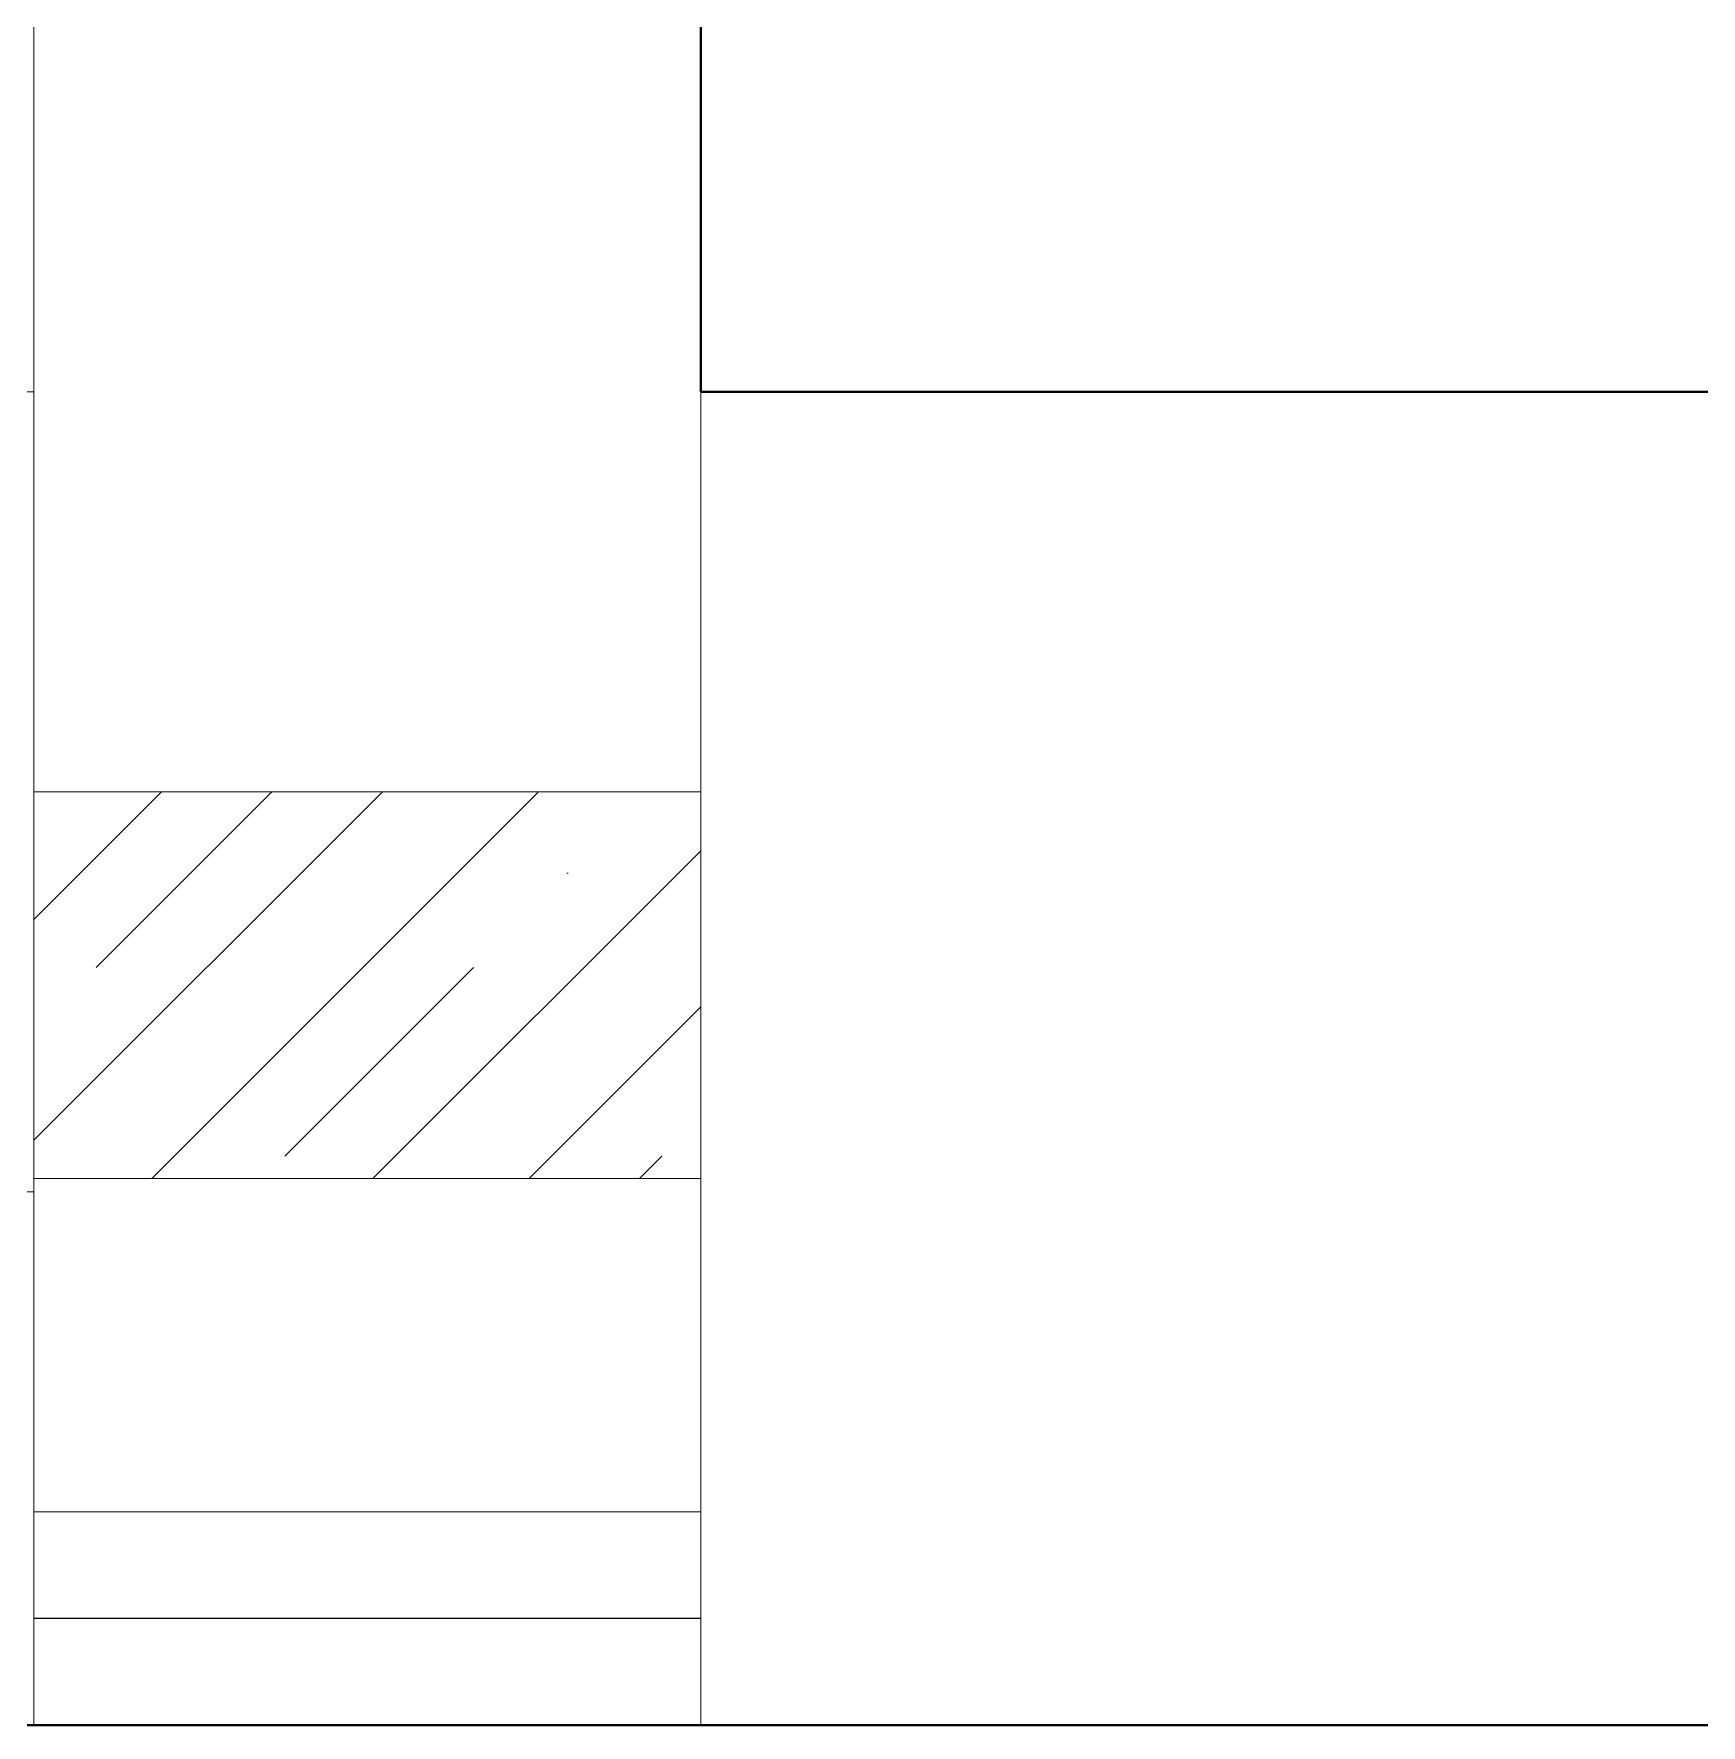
# Model space of a CAD drawing. Header units: millimetres. Extents: x 12861 to 36957, y 18531 to 36351.
# Drawn here: x 35707 to 36332, y 23935 to 24569 of the extents above; entities that cross this region are included whole.
import ezdxf

# ---------------------------------------------------------------- set-up
doc = ezdxf.new("R2010")
doc.units = ezdxf.units.MM
doc.header["$MEASUREMENT"] = 0
for name, color, linetype, lineweight in [('0.18', 51, 'Continuous', 18), ('0.25', 7, 'Continuous', 25), ('0.7', 30, 'Continuous', 70), ('Hydroizolácia', 50, 'TEPELNAIZOLACIA', 25)]:
    doc.layers.add(name, color=color, linetype=linetype, lineweight=lineweight)
doc.styles.add('MyTextStyle', font='romans.shx', dxfattribs={"width": 0.9})
doc.linetypes.add('TEPELNAIZOLACIA', pattern='A,0.004,[1,tepelnaizolacia,S=1,R=360,X=0,Y=0],-400', length=400.004)
doc.dimstyles.new('Annotative SK int', dxfattribs={"dimscale": 0, "dimtxt": 3, "dimasz": 1.5, "dimexe": 1.5, "dimexo": 0, "dimgap": 1, "dimtad": 1, "dimdec": 0, "dimlfac": -1, "dimrnd": 5, "dimzin": 0, "dimtxsty": 'MyTextStyle', "dimblk": 'OBLIQUE', "dimcen": 1.5, "dimdle": 1.5, "dimadec": 0, "dimazin": 0, "dimtfac": 1, "dimtdec": 0, "dimtofl": 0, "dimtmove": 0, "dimatfit": 3, "dimldrblk": 'NONE', "dimfxl": 1.5, "dimfxlon": 1, "dimtfill": 1, "dimtolj": 1, "dimtzin": 0, "dimlwd": 18, "dimarcsym": 0})

# ---------------------------------------------------------------- blocks, each defined once
blk = doc.blocks.new('_Oblique')
at = {"color": 0, "linetype": 'ByBlock', "lineweight": -2}
blk.add_line((-0.5, -0.5), (0.5, 0.5), dxfattribs=at)
blk = doc.blocks.new('*D60')
at = {"layer": '0.25', "color": 0, "linetype": 'Continuous', "lineweight": -2, "transparency": 16777216}
for p, q in [((35557.27, 24815.72), (35557.27, 24965.72)), ((35707.27, 24815.72), (35707.27, 24965.72))]:
    blk.add_line(p, q, dxfattribs=at)
at = {"layer": '0.25', "color": 0, "linetype": 'Continuous', "lineweight": 18, "transparency": 16777216}
for p, q in [((35482.27, 24890.72), (35707.27, 24890.72)), ((35707.27, 24890.72), (36210.13, 24890.72))]:
    blk.add_line(p, q, dxfattribs=at)
at = {"layer": 'Defpoints', "color": 0, "linetype": 'Continuous', "transparency": 16777216}
for p in [(35707.27, 24890.72), (35557.27, 24434.93), (35707.27, 24434.93)]:
    blk.add_point(p, dxfattribs=at)
at = {"layer": '0.25', "color": 0, "linetype": 'Continuous', "lineweight": 18, "transparency": 16777216, "xscale": 75, "yscale": 75, "zscale": 75, "rotation": 180}
blk.add_blockref('_Oblique', (35557.27, 24890.72), dxfattribs=at)
at = {"layer": '0.25', "color": 0, "linetype": 'Continuous', "lineweight": 18, "transparency": 16777216, "xscale": 75, "yscale": 75, "zscale": 75}
blk.add_blockref('_Oblique', (35707.27, 24890.72), dxfattribs=at)
at = {"layer": '0.25', "color": 0, "linetype": 'Continuous', "transparency": 16777216, "insert": (35996.2, 25015.72), "char_height": 150, "attachment_point": 5, "style": 'MyTextStyle', "bg_fill": 3, "box_fill_scale": 1.25, "bg_fill_color": 256, "bg_fill_true_color": 13158600, "bg_fill_transparency": 0}
blk.add_mtext('\\A1;150', dxfattribs=at)
blk = doc.blocks.new('_None')
blk = doc.blocks.new('*D63')
at = {"layer": '0.25', "color": 0, "linetype": 'Continuous', "lineweight": -2, "transparency": 16777216}
for p, q in [((35057.26, 25727.84), (35057.26, 25877.84)), ((35707.27, 25727.84), (35707.27, 25877.84))]:
    blk.add_line(p, q, dxfattribs=at)
at = {"layer": '0.25', "color": 0, "linetype": 'Continuous', "lineweight": 18, "transparency": 16777216}
blk.add_line((35782.27, 25802.84), (34982.26, 25802.84), dxfattribs=at)
at = {"layer": 'Defpoints', "color": 0, "linetype": 'Continuous', "transparency": 16777216}
for p in [(35057.26, 25802.84), (35057.26, 24434.93), (35707.27, 24434.93)]:
    blk.add_point(p, dxfattribs=at)
at = {"layer": '0.25', "color": 0, "linetype": 'Continuous', "lineweight": 18, "transparency": 16777216, "xscale": 75, "yscale": 75, "zscale": 75, "rotation": 180}
blk.add_blockref('_Oblique', (35057.26, 25802.84), dxfattribs=at)
at = {"layer": '0.25', "color": 0, "linetype": 'Continuous', "lineweight": 18, "transparency": 16777216, "xscale": 75, "yscale": 75, "zscale": 75}
blk.add_blockref('_Oblique', (35707.27, 25802.84), dxfattribs=at)
at = {"layer": '0.25', "color": 0, "linetype": 'Continuous', "transparency": 16777216, "insert": (35382.27, 25927.84), "char_height": 150, "attachment_point": 5, "style": 'MyTextStyle', "bg_fill": 3, "box_fill_scale": 1.25, "bg_fill_color": 256, "bg_fill_true_color": 13158600, "bg_fill_transparency": 0}
blk.add_mtext('\\A1;650', dxfattribs=at)

msp = doc.modelspace()

# ---------------------------------------------------------------- hatches: boundary and pattern name
at = {"layer": '0.18', "ltscale": 2}
h = msp.add_hatch(dxfattribs=at)
h.set_pattern_fill('BETONSVYSTUZOU', color=256, scale=100, angle=180, pattern_type=2)
h.set_pattern_definition([(225, (11576.73, 2793.58), (-2e-14, -141.42136), []), (225, (11476.73, 2793.58), (-70.71068, -212.13203), [100, -50, 0, -50]), (225, (11376.73, 2793.58), (-2e-14, -141.42136), [])])
h.paths.add_polyline_path([(35957.27, 24284.93), (35957.27, 24139.93), (35707.27, 24139.93), (35707.27, 24284.93)])

# ---------------------------------------------------------------- linework, layer by layer
at = {"layer": '0.18', "linetype": 'Continuous'}
for p, q in [((35707.27, 23934.93), (35707.27, 34734.93)), ((35957.27, 24284.93), (35707.27, 24284.93)), ((35957.27, 24139.93), (35707.27, 24139.93)), ((35707.27, 24134.93), (34857.27, 24134.93)), ((35957.27, 24014.93), (35707.27, 24014.93))]:
    msp.add_line(p, q, dxfattribs=at)
msp.add_lwpolyline([(35707.27, 24434.93), (35057.26, 24434.93)], dxfattribs=at)
at = {"layer": '0.7', "linetype": 'Continuous'}
for p, q in [((35957.27, 24434.93), (35957.27, 29934.93)), ((35957.27, 24434.93), (36957.27, 24434.93)), ((34657.27, 23934.93), (36957.27, 23934.93))]:
    msp.add_line(p, q, dxfattribs=at)
at = {"layer": 'Hydroizolácia', "ltscale": 0.0025}
msp.add_line((35957.27, 23974.93), (35707.27, 23974.93), dxfattribs=at)

# ---------------------------------------------------------------- next in the draw order: dimensions: what is measured, and where the dimension line sits
at = {"layer": '0.25', "linetype": 'Continuous'}
dim = msp.add_linear_dim(base=(35707.27, 24890.72), p1=(35557.27, 24434.93), p2=(35707.27, 24434.93), dimstyle='Annotative SK int', dxfattribs=at)
dim.commit()
dim.dimension.update_dxf_attribs({"geometry": '*D60', "text_midpoint": (35996.2, 24890.72), "dimtype": 160})

# ---------------------------------------------------------------- next in the draw order: linework, layer by layer
at = {"layer": '0.18', "linetype": 'Continuous'}
msp.add_line((35957.27, 24434.93), (35957.27, 23934.93), dxfattribs=at)

# ---------------------------------------------------------------- next in the draw order: dimensions: what is measured, and where the dimension line sits
at = {"layer": '0.25', "linetype": 'Continuous'}
dim = msp.add_linear_dim(base=(35057.26, 25802.84), p1=(35707.27, 24434.93), p2=(35057.26, 24434.93), dimstyle='Annotative SK int', dxfattribs=at)
dim.commit()
dim.dimension.update_dxf_attribs({"geometry": '*D63', "text_midpoint": (35382.27, 25927.84)})

doc.saveas('drawing.dxf')
